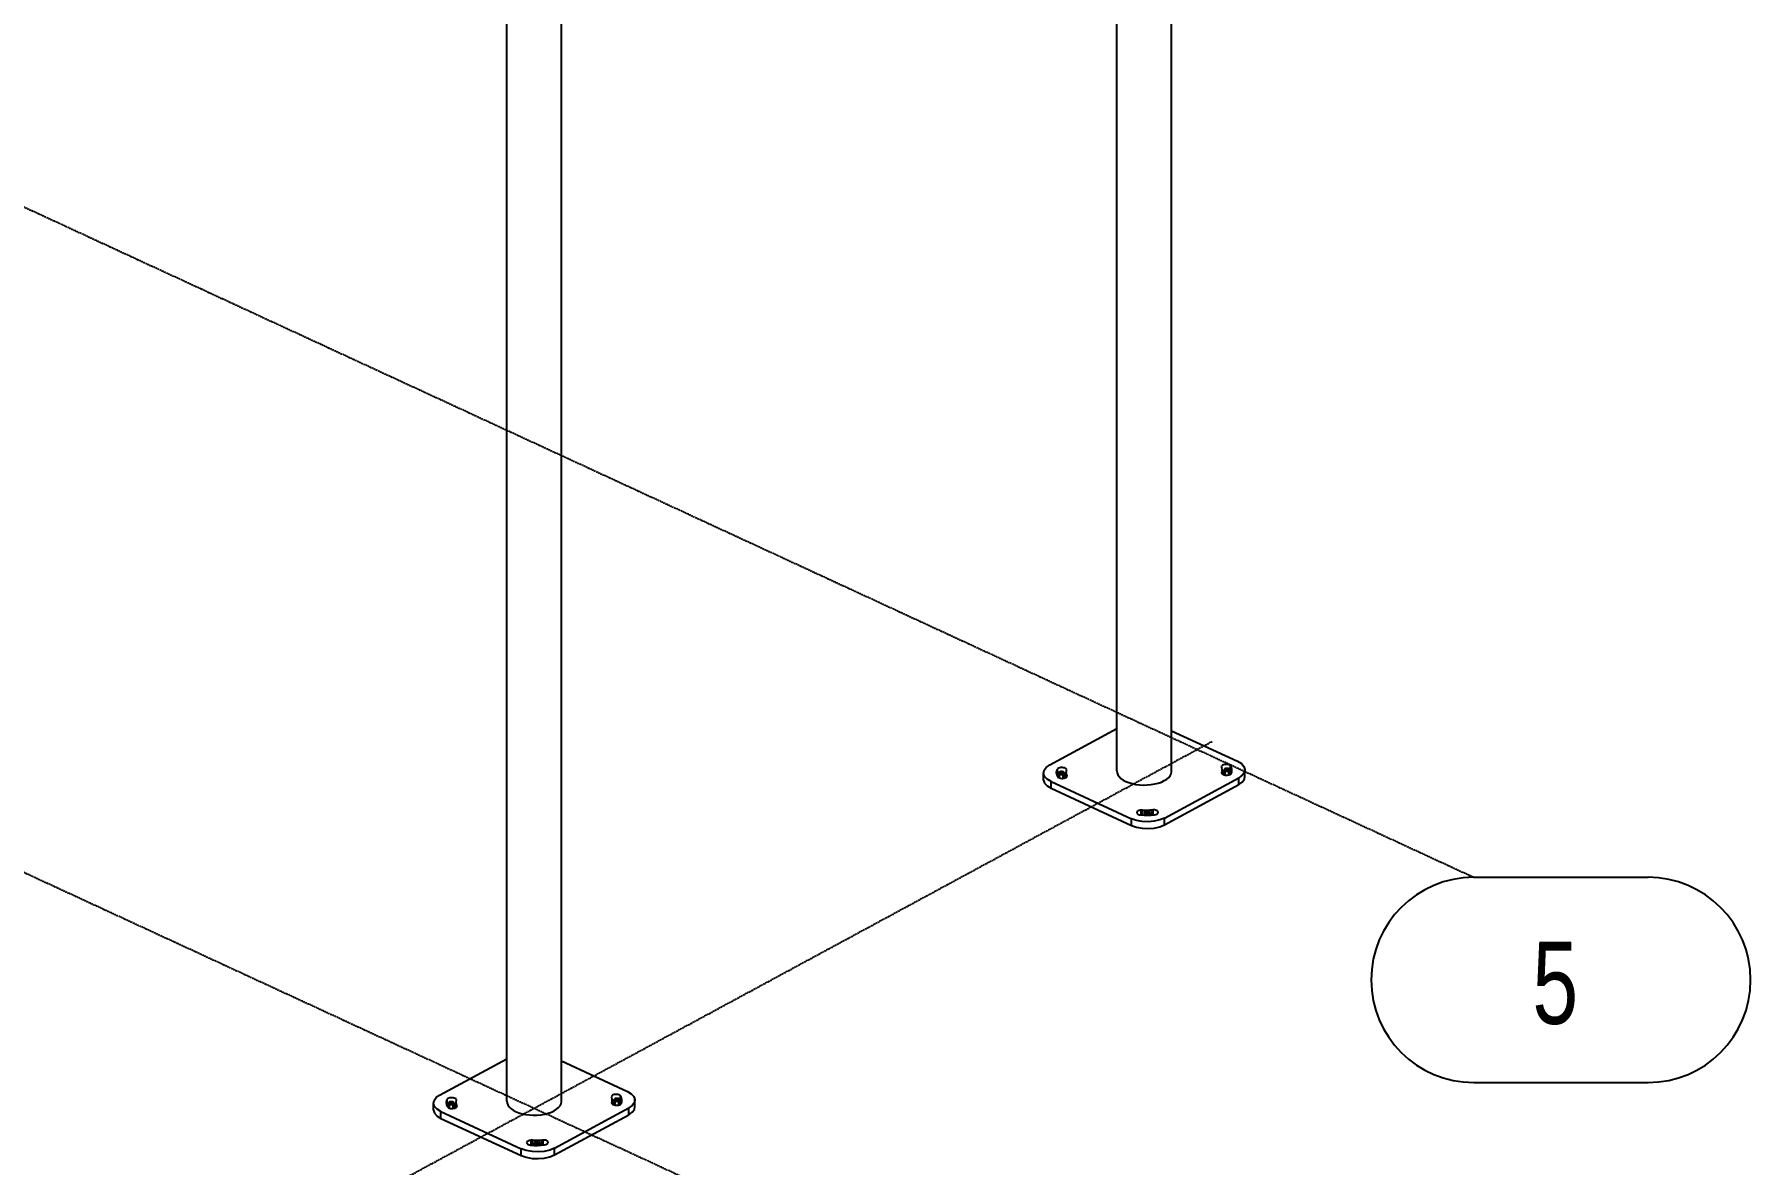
# Model space of a CAD drawing. Header units: millimetres. Extents: x 374 to 117179, y 600 to 17652.
# Drawn here: x 15009 to 19402, y 5561 to 8453 of the extents above; entities that cross this region are included whole.
import ezdxf

# ---------------------------------------------------------------- set-up
doc = ezdxf.new("R2010")
doc.units = ezdxf.units.MM
doc.linetypes.add('DXK_LINE_DOT3', pattern=[5.9187, 2.979, -0.9799, 0.9799, -0.9799])
doc.styles.add('romsim', font='', dxfattribs={"height": 0.2})
doc.styles.get('romsim').set_extended_font_data('romsim')

# ---------------------------------------------------------------- blocks, each defined once
blk = doc.blocks.new('Part-502061-13753 - 2165')
at = {"color": 7, "linetype": 'Continuous'}
for p, q in [((16046.8, 5739.6), (16218.9, 5832.6)), ((16358.5, 5827), (16527.3, 5749)), ((16030.9, 5718), (16032.4, 5725.8)), ((16033.6, 5710.3), (16030.9, 5718)), ((16030.9, 5700.7), (16030.9, 5718)), ((16032.4, 5725.8), (16037.8, 5733.2)), ((16040.1, 5703.2), (16033.6, 5710.3)), ((16037.8, 5733.2), (16046.8, 5739.6)), ((16064.4, 5723.2), (16064.3, 5718.7)), ((16064.3, 5718.7), (16065.1, 5714.2)), ((16065.5, 5727.6), (16064.4, 5723.2)), ((16064.4, 5718), (16064.4, 5723.2)), ((16065.1, 5714.2), (16066.9, 5709.8)), ((16066.4, 5729.1), (16065.5, 5727.6)), ((16065.5, 5713.2), (16065.5, 5727.6)), ((16066.2, 5711.5), (16066.4, 5711.7)), ((16067.9, 5730.4), (16066.4, 5729.1)), ((16066.4, 5711.7), (16066.4, 5729.1)), ((16066.4, 5711.7), (16067.9, 5713)), ((16070.1, 5731.4), (16067.9, 5730.4)), ((16067.9, 5713), (16070.1, 5714.1)), ((16072.6, 5732.2), (16070.1, 5731.4)), ((16070.1, 5714.1), (16072.6, 5714.9)), ((16075.5, 5732.7), (16072.6, 5732.2)), ((16072.6, 5714.9), (16075.5, 5715.3)), ((16078.5, 5732.8), (16075.5, 5732.7)), ((16075.5, 5715.3), (16078.5, 5715.4)), ((16081.5, 5732.5), (16078.5, 5732.8)), ((16078.5, 5715.4), (16081.5, 5715.2)), ((16084.2, 5731.9), (16081.5, 5732.5)), ((16081.5, 5715.2), (16084.2, 5714.6)), ((16086.6, 5731), (16084.2, 5731.9)), ((16084.2, 5714.6), (16086.6, 5713.6)), ((16088.5, 5729.8), (16086.6, 5731)), ((16086.6, 5713.6), (16088.5, 5712.5)), ((16089.7, 5728.4), (16088.5, 5729.8)), ((16088.5, 5712.5), (16089.2, 5711.6)), ((16089.2, 5719.2), (16089.3, 5722.3)), ((16089.8, 5716), (16089.2, 5719.2)), ((16089.2, 5707.9), (16089.2, 5719.2)), ((16089.3, 5722.3), (16090.1, 5725.4)), ((16090.3, 5726.9), (16089.7, 5728.4)), ((16089.8, 5708.3), (16089.8, 5716)), ((16091.1, 5713), (16089.8, 5716)), ((16090.1, 5725.4), (16090.3, 5726.9)), ((16091.1, 5709.9), (16091.1, 5713)), ((16091.5, 5711.5), (16091.1, 5713)), ((16091.2, 5710), (16091.5, 5711.5)), ((16486.3, 5736.2), (16485.9, 5734.7)), ((16485.9, 5734.7), (16486.3, 5733.2)), ((16487.3, 5737.6), (16486.3, 5736.2)), ((16486.3, 5733.2), (16487.6, 5730.1)), ((16487.3, 5720.8), (16487.1, 5719.3)), ((16487.1, 5719.3), (16487.7, 5717.8)), ((16489, 5738.9), (16487.3, 5737.6)), ((16488.1, 5723.9), (16487.3, 5720.8)), ((16487.3, 5718.8), (16487.3, 5720.8)), ((16487.6, 5730.1), (16488.2, 5727)), ((16487.7, 5717.8), (16488.9, 5716.4)), ((16488.2, 5727), (16488.1, 5723.9)), ((16488.1, 5717.3), (16488.1, 5723.9)), ((16488.2, 5717.2), (16488.2, 5727)), ((16488.2, 5721), (16489, 5721.5)), ((16488.9, 5716.4), (16490.8, 5715.2)), ((16491.2, 5739.9), (16489, 5738.9)), ((16489, 5721.5), (16491.2, 5722.6)), ((16490.8, 5715.2), (16493.2, 5714.3)), ((16493.8, 5740.6), (16491.2, 5739.9)), ((16491.2, 5722.6), (16493.8, 5723.3)), ((16493.2, 5714.3), (16496, 5713.7)), ((16496.8, 5741), (16493.8, 5740.6)), ((16493.8, 5723.3), (16496.8, 5723.7)), ((16496, 5713.7), (16498.9, 5713.4)), ((16499.8, 5741), (16496.8, 5741)), ((16496.8, 5723.7), (16499.8, 5723.7)), ((16498.9, 5713.4), (16501.9, 5713.5)), ((16502.7, 5740.7), (16499.8, 5741)), ((16499.8, 5723.7), (16502.7, 5723.3)), ((16501.9, 5713.5), (16504.8, 5714)), ((16505.4, 5740), (16502.7, 5740.7)), ((16502.7, 5723.3), (16505.4, 5722.7)), ((16504.8, 5714), (16507.4, 5714.8)), ((16507.7, 5739), (16505.4, 5740)), ((16505.4, 5722.7), (16507.7, 5721.7)), ((16507.4, 5714.8), (16509.5, 5715.8)), ((16509.4, 5737.8), (16507.7, 5739)), ((16507.7, 5721.7), (16509.4, 5720.4)), ((16509.4, 5720.4), (16509.4, 5737.8)), ((16510.5, 5736.4), (16509.4, 5737.8)), ((16509.4, 5720.4), (16510.5, 5719)), ((16509.5, 5715.8), (16511.1, 5717.1)), ((16510.5, 5719), (16510.5, 5736.4)), ((16512.3, 5732), (16510.5, 5736.4)), ((16510.5, 5719), (16511.2, 5717.4)), ((16511.1, 5717.1), (16511.9, 5718.6)), ((16511.9, 5718.6), (16513, 5723)), ((16513.2, 5727.5), (16512.3, 5732)), ((16512.3, 5720.2), (16512.3, 5732)), ((16513, 5723), (16513.2, 5727.5)), ((16527.3, 5749), (16537.3, 5743)), ((16539.7, 5713), (16530.6, 5706.6)), ((16537.3, 5743), (16543.9, 5735.9)), ((16545.1, 5720.4), (16539.7, 5713)), ((16543.9, 5735.9), (16546.5, 5728.2)), ((16546.5, 5728.2), (16545.1, 5720.4)), ((16545.1, 5703), (16546.5, 5710.8)), ((16546.5, 5710.8), (16546.5, 5728.2)), ((16030.9, 5700.7), (16033.6, 5693)), ((16033.6, 5693), (16040.1, 5685.9)), ((16050.2, 5697.2), (16040.1, 5703.2)), ((16040.1, 5685.9), (16050.2, 5679.9)), ((16050.2, 5679.9), (16050.2, 5697.2)), ((16050.2, 5697.2), (16255.8, 5602.1)), ((16050.2, 5679.9), (16255.8, 5584.8)), ((16066.9, 5709.8), (16068, 5708.4)), ((16068, 5708.4), (16069.8, 5707.2)), ((16069.8, 5707.2), (16072, 5706.2)), ((16072, 5706.2), (16074.7, 5705.5)), ((16074.7, 5705.5), (16077.7, 5705.2)), ((16077.7, 5705.2), (16080.7, 5705.2)), ((16080.7, 5705.2), (16083.6, 5705.6)), ((16083.6, 5705.6), (16086.3, 5706.3)), ((16086.3, 5706.3), (16088.5, 5707.3)), ((16088.5, 5707.3), (16090.2, 5708.6)), ((16090.2, 5708.6), (16091.2, 5710)), ((16340.6, 5603.8), (16530.6, 5706.6)), ((16340.6, 5586.5), (16530.6, 5689.3)), ((16530.6, 5689.3), (16530.6, 5706.6)), ((16530.6, 5689.3), (16539.7, 5695.7)), ((16539.7, 5695.7), (16545.1, 5703)), ((16275.3, 5623), (16273, 5622)), ((16278.1, 5623.6), (16275.3, 5623)), ((16281.1, 5623.9), (16278.1, 5623.6)), ((16281.1, 5611.4), (16281.1, 5623.9)), ((16284.1, 5623.8), (16281.1, 5623.9)), ((16284.1, 5611.2), (16284.1, 5623.8)), ((16290.3, 5623.4), (16284.1, 5623.8)), ((16296.6, 5623.3), (16290.3, 5623.4)), ((16290.3, 5610.9), (16290.3, 5623.4)), ((16302.8, 5623.6), (16296.6, 5623.3)), ((16308.9, 5624.3), (16302.8, 5623.6)), ((16302.8, 5611.1), (16302.8, 5623.6)), ((16311.9, 5624.5), (16308.9, 5624.3)), ((16308.9, 5611.5), (16308.9, 5624.3)), ((16314.9, 5624.3), (16311.9, 5624.5)), ((16311.9, 5611.8), (16311.9, 5624.5)), ((16317.8, 5623.8), (16314.9, 5624.3)), ((16320.3, 5623), (16317.8, 5623.8)), ((16322.3, 5621.9), (16320.3, 5623)), ((16268.6, 5597.6), (16255.8, 5602.1)), ((16255.8, 5584.8), (16255.8, 5602.1)), ((16255.8, 5584.8), (16268.6, 5580.3)), ((16283.3, 5594.9), (16268.6, 5597.6)), ((16268.6, 5580.3), (16283.3, 5577.6)), ((16269.9, 5619.5), (16269.4, 5618)), ((16269.4, 5618), (16269.6, 5616.5)), ((16269.6, 5616.5), (16270.5, 5615)), ((16271.1, 5620.8), (16269.9, 5619.5)), ((16270.5, 5615), (16272, 5613.8)), ((16273, 5622), (16271.1, 5620.8)), ((16272, 5613.8), (16274.2, 5612.7)), ((16274.2, 5612.7), (16276.8, 5611.9)), ((16276.8, 5611.9), (16279.7, 5611.5)), ((16279.7, 5611.5), (16288.6, 5610.9)), ((16298.8, 5594.2), (16283.3, 5594.9)), ((16288.6, 5610.9), (16297.5, 5610.9)), ((16297.5, 5610.9), (16306.5, 5611.3)), ((16314.3, 5595.5), (16298.8, 5594.2)), ((16306.5, 5611.3), (16315.3, 5612.2)), ((16328.5, 5598.8), (16314.3, 5595.5)), ((16314.3, 5578.2), (16328.5, 5581.5)), ((16315.3, 5612.2), (16318.1, 5612.7)), ((16318.1, 5612.7), (16320.5, 5613.6)), ((16320.5, 5613.6), (16322.5, 5614.7)), ((16323.7, 5620.5), (16322.3, 5621.9)), ((16322.5, 5614.7), (16323.9, 5616.1)), ((16324.5, 5619.1), (16323.7, 5620.5)), ((16323.9, 5616.1), (16324.6, 5617.6)), ((16324.6, 5617.6), (16324.5, 5619.1)), ((16340.6, 5603.8), (16328.5, 5598.8)), ((16328.5, 5581.5), (16340.6, 5586.5)), ((16340.6, 5586.5), (16340.6, 5603.8)), ((16283.3, 5577.6), (16298.8, 5576.9)), ((16298.8, 5576.9), (16314.3, 5578.2))]:
    blk.add_line(p, q, dxfattribs=at)
blk = doc.blocks.new('Part-502061-2277 - 2165')
at = {"color": 7, "linetype": 'Continuous'}
for p, q in [((17919.8, 6566.4), (17919.8, 10788.5)), ((17780.1, 6568.7), (17780.1, 10712.9)), ((17780.1, 6568.7), (17780.5, 6563.7)), ((17780.5, 6563.7), (17782.3, 6558.8)), ((17782.3, 6558.8), (17785.5, 6554.1)), ((17785.5, 6554.1), (17790, 6549.6)), ((17790, 6549.6), (17795.7, 6545.5)), ((17795.7, 6545.5), (17802.5, 6541.9)), ((17901.3, 6543.9), (17907.5, 6547.7)), ((17907.5, 6547.7), (17912.5, 6552)), ((17912.5, 6552), (17916.3, 6556.6)), ((17916.3, 6556.6), (17918.7, 6561.5)), ((17918.7, 6561.5), (17919.8, 6566.4)), ((17802.5, 6541.9), (17810.3, 6538.8)), ((17810.3, 6538.8), (17818.9, 6536.3)), ((17818.9, 6536.3), (17828.1, 6534.4)), ((17828.1, 6534.4), (17837.8, 6533.2)), ((17837.8, 6533.2), (17847.7, 6532.7)), ((17847.7, 6532.7), (17857.7, 6532.8)), ((17857.7, 6532.8), (17867.5, 6533.8)), ((17867.5, 6533.8), (17876.9, 6535.3)), ((17876.9, 6535.3), (17885.8, 6537.6)), ((17885.8, 6537.6), (17894, 6540.4)), ((17894, 6540.4), (17901.3, 6543.9))]:
    blk.add_line(p, q, dxfattribs=at)
blk = doc.blocks.new('Part-502061-2282 - 2165')
at = {"color": 7, "linetype": 'Continuous'}
for p, q in [((17608.1, 6584), (17780.1, 6677.1)), ((17919.8, 6671.5), (18088.5, 6593.5)), ((18088.5, 6593.5), (18098.5, 6587.5)), ((17592.2, 6562.5), (17593.6, 6570.3)), ((17594.8, 6554.8), (17592.2, 6562.5)), ((17592.2, 6545.2), (17592.2, 6562.5)), ((17592.2, 6545.2), (17594.8, 6537.5)), ((17593.6, 6570.3), (17599, 6577.6)), ((17601.4, 6547.7), (17594.8, 6554.8)), ((17599, 6577.6), (17608.1, 6584)), ((17611.4, 6541.6), (17601.4, 6547.7)), ((17625.6, 6567.6), (17625.5, 6563.1)), ((17625.5, 6563.1), (17626.3, 6558.7)), ((17626.7, 6572.1), (17625.6, 6567.6)), ((17625.6, 6562.4), (17625.6, 6567.6)), ((17626.3, 6558.7), (17628.1, 6554.3)), ((17627.6, 6573.5), (17626.7, 6572.1)), ((17626.7, 6557.7), (17626.7, 6572.1)), ((17627.5, 6555.9), (17627.6, 6556.2)), ((17629.2, 6574.8), (17627.6, 6573.5)), ((17627.6, 6556.2), (17627.6, 6573.5)), ((17627.6, 6556.2), (17629.2, 6557.5)), ((17628.1, 6554.3), (17629.2, 6552.9)), ((17631.3, 6575.9), (17629.2, 6574.8)), ((17629.2, 6557.5), (17631.3, 6558.6)), ((17629.2, 6552.9), (17631, 6551.7)), ((17631, 6551.7), (17633.3, 6550.7)), ((17633.9, 6576.7), (17631.3, 6575.9)), ((17631.3, 6558.6), (17633.9, 6559.4)), ((17633.3, 6550.7), (17636, 6550)), ((17636.7, 6577.1), (17633.9, 6576.7)), ((17633.9, 6559.4), (17636.7, 6559.8)), ((17636, 6550), (17638.9, 6549.6)), ((17639.8, 6577.2), (17636.7, 6577.1)), ((17636.7, 6559.8), (17639.8, 6559.9)), ((17638.9, 6549.6), (17641.9, 6549.7)), ((17642.7, 6577), (17639.8, 6577.2)), ((17639.8, 6559.9), (17642.7, 6559.7)), ((17641.9, 6549.7), (17644.8, 6550)), ((17645.5, 6576.4), (17642.7, 6577)), ((17642.7, 6559.7), (17645.5, 6559)), ((17644.8, 6550), (17647.5, 6550.8)), ((17647.9, 6575.4), (17645.5, 6576.4)), ((17645.5, 6559), (17647.9, 6558.1)), ((17647.5, 6550.8), (17649.7, 6551.8)), ((17649.7, 6574.2), (17647.9, 6575.4)), ((17647.9, 6558.1), (17649.7, 6556.9)), ((17651, 6572.9), (17649.7, 6574.2)), ((17649.7, 6556.9), (17650.5, 6556.1)), ((17649.7, 6551.8), (17651.4, 6553)), ((17650.5, 6563.6), (17650.6, 6566.8)), ((17651.1, 6560.5), (17650.5, 6563.6)), ((17650.5, 6552.4), (17650.5, 6563.6)), ((17650.6, 6566.8), (17651.4, 6569.9)), ((17651.5, 6571.4), (17651, 6572.9)), ((17651.1, 6552.8), (17651.1, 6560.5)), ((17652.3, 6557.4), (17651.1, 6560.5)), ((17651.4, 6569.9), (17651.5, 6571.4)), ((17651.4, 6553), (17652.4, 6554.5)), ((17652.3, 6554.3), (17652.3, 6557.4)), ((17652.7, 6556), (17652.3, 6557.4)), ((17652.4, 6554.5), (17652.7, 6556)), ((17901.8, 6448.3), (18091.9, 6551.1)), ((18047.5, 6580.7), (18047.2, 6579.2)), ((18047.2, 6579.2), (18047.6, 6577.7)), ((18048.5, 6582.1), (18047.5, 6580.7)), ((18047.6, 6577.7), (18048.9, 6574.6)), ((18048.6, 6565.2), (18048.4, 6563.7)), ((18048.4, 6563.7), (18048.9, 6562.2)), ((18050.2, 6583.3), (18048.5, 6582.1)), ((18049.3, 6568.3), (18048.6, 6565.2)), ((18048.6, 6563.3), (18048.6, 6565.2)), ((18048.9, 6574.6), (18049.4, 6571.5)), ((18048.9, 6562.2), (18050.2, 6560.9)), ((18049.4, 6571.5), (18049.3, 6568.3)), ((18049.3, 6561.8), (18049.3, 6568.3)), ((18049.4, 6561.7), (18049.4, 6571.5)), ((18049.4, 6565.4), (18050.2, 6566)), ((18052.4, 6584.4), (18050.2, 6583.3)), ((18050.2, 6566), (18052.4, 6567)), ((18050.2, 6560.9), (18052.1, 6559.7)), ((18052.1, 6559.7), (18054.4, 6558.8)), ((18055.1, 6585.1), (18052.4, 6584.4)), ((18052.4, 6567), (18055.1, 6567.8)), ((18054.4, 6558.8), (18057.2, 6558.1)), ((18058, 6585.5), (18055.1, 6585.1)), ((18055.1, 6567.8), (18058, 6568.1)), ((18057.2, 6558.1), (18060.2, 6557.9)), ((18061, 6585.5), (18058, 6585.5)), ((18058, 6568.1), (18061, 6568.2)), ((18060.2, 6557.9), (18063.2, 6558)), ((18064, 6585.1), (18061, 6585.5)), ((18061, 6568.2), (18064, 6567.8)), ((18063.2, 6558), (18066.1, 6558.4)), ((18066.6, 6584.4), (18064, 6585.1)), ((18064, 6567.8), (18066.6, 6567.1)), ((18066.1, 6558.4), (18068.6, 6559.2)), ((18068.9, 6583.5), (18066.6, 6584.4)), ((18066.6, 6567.1), (18068.9, 6566.1)), ((18068.6, 6559.2), (18070.8, 6560.3)), ((18070.7, 6582.2), (18068.9, 6583.5)), ((18068.9, 6566.1), (18070.7, 6564.9)), ((18070.7, 6564.9), (18070.7, 6582.2)), ((18071.8, 6580.8), (18070.7, 6582.2)), ((18070.7, 6564.9), (18071.8, 6563.5)), ((18070.8, 6560.3), (18072.3, 6561.6)), ((18071.8, 6563.5), (18071.8, 6580.8)), ((18073.6, 6576.4), (18071.8, 6580.8)), ((18071.8, 6563.5), (18072.5, 6561.9)), ((18072.3, 6561.6), (18073.2, 6563)), ((18073.2, 6563), (18074.3, 6567.5)), ((18074.4, 6572), (18073.6, 6576.4)), ((18073.6, 6564.7), (18073.6, 6576.4)), ((18074.3, 6567.5), (18074.4, 6572)), ((18100.9, 6557.5), (18091.9, 6551.1)), ((18091.9, 6533.8), (18091.9, 6551.1)), ((18098.5, 6587.5), (18105.1, 6580.3)), ((18106.3, 6564.8), (18100.9, 6557.5)), ((18100.9, 6540.2), (18106.3, 6547.5)), ((18105.1, 6580.3), (18107.8, 6572.6)), ((18107.8, 6572.6), (18106.3, 6564.8)), ((18106.3, 6547.5), (18107.8, 6555.3)), ((18107.8, 6555.3), (18107.8, 6572.6)), ((17594.8, 6537.5), (17601.4, 6530.3)), ((17601.4, 6530.3), (17611.4, 6524.3)), ((17611.4, 6524.3), (17611.4, 6541.6)), ((17611.4, 6541.6), (17817, 6446.6)), ((17611.4, 6524.3), (17817, 6429.3)), ((17901.8, 6431), (18091.9, 6533.8)), ((18091.9, 6533.8), (18100.9, 6540.2)), ((17831.1, 6463.9), (17830.6, 6462.5)), ((17830.6, 6462.5), (17830.8, 6461)), ((17830.8, 6461), (17831.7, 6459.5)), ((17832.4, 6465.3), (17831.1, 6463.9)), ((17831.7, 6459.5), (17833.3, 6458.2)), ((17834.2, 6466.5), (17832.4, 6465.3)), ((17833.3, 6458.2), (17835.4, 6457.2)), ((17836.6, 6467.4), (17834.2, 6466.5)), ((17835.4, 6457.2), (17838, 6456.4)), ((17839.3, 6468.1), (17836.6, 6467.4)), ((17842.3, 6468.3), (17839.3, 6468.1)), ((17842.3, 6455.9), (17842.3, 6468.3)), ((17845.3, 6468.3), (17842.3, 6468.3)), ((17845.3, 6455.7), (17845.3, 6468.3)), ((17851.5, 6467.9), (17845.3, 6468.3)), ((17857.8, 6467.8), (17851.5, 6467.9)), ((17851.5, 6455.4), (17851.5, 6467.9)), ((17864, 6468.1), (17857.8, 6467.8)), ((17870.2, 6468.7), (17864, 6468.1)), ((17864, 6455.6), (17864, 6468.1)), ((17873.2, 6469), (17870.2, 6468.7)), ((17870.2, 6456), (17870.2, 6468.7)), ((17876.2, 6468.8), (17873.2, 6469)), ((17873.2, 6456.3), (17873.2, 6469)), ((17879, 6468.3), (17876.2, 6468.8)), ((17876.5, 6456.7), (17879.3, 6457.2)), ((17881.5, 6467.4), (17879, 6468.3)), ((17879.3, 6457.2), (17881.8, 6458.1)), ((17883.5, 6466.3), (17881.5, 6467.4)), ((17881.8, 6458.1), (17883.7, 6459.2)), ((17885, 6465), (17883.5, 6466.3)), ((17883.7, 6459.2), (17885.1, 6460.6)), ((17885.8, 6463.5), (17885, 6465)), ((17885.1, 6460.6), (17885.8, 6462)), ((17885.8, 6462), (17885.8, 6463.5)), ((17829.8, 6442.1), (17817, 6446.6)), ((17817, 6429.3), (17817, 6446.6)), ((17817, 6429.3), (17829.8, 6424.8)), ((17844.5, 6439.4), (17829.8, 6442.1)), ((17829.8, 6424.8), (17844.5, 6422.1)), ((17838, 6456.4), (17840.9, 6456)), ((17840.9, 6456), (17849.8, 6455.4)), ((17860.1, 6438.7), (17844.5, 6439.4)), ((17844.5, 6422.1), (17860.1, 6421.3)), ((17849.8, 6455.4), (17858.8, 6455.3)), ((17858.8, 6455.3), (17867.7, 6455.7)), ((17875.5, 6440), (17860.1, 6438.7)), ((17860.1, 6421.3), (17875.5, 6422.7)), ((17867.7, 6455.7), (17876.5, 6456.7)), ((17889.8, 6443.3), (17875.5, 6440)), ((17875.5, 6422.7), (17889.8, 6425.9)), ((17901.8, 6448.3), (17889.8, 6443.3)), ((17889.8, 6425.9), (17901.8, 6431)), ((17901.8, 6431), (17901.8, 6448.3))]:
    blk.add_line(p, q, dxfattribs=at)
blk = doc.blocks.new('Bolt-502061-2283 - 2165')
at = {"color": 7, "linetype": 'Continuous'}
for p, q in [((17631.4, 6564.9), (17630.8, 6563.8)), ((17630.8, 6551.8), (17630.8, 6563.8)), ((17632.7, 6565.9), (17631.4, 6564.9)), ((17634.5, 6566.6), (17632.7, 6565.9)), ((17633.1, 6563.9), (17634.3, 6565.1)), ((17633.2, 6562.7), (17633.1, 6563.9)), ((17633.1, 6550.7), (17633.1, 6563.9)), ((17634.6, 6561.6), (17633.2, 6562.7)), ((17634.3, 6565.1), (17636.5, 6565.8)), ((17636.6, 6567), (17634.5, 6566.6)), ((17636.9, 6561), (17634.6, 6561.6)), ((17636.5, 6565.8), (17639.1, 6565.8)), ((17638.8, 6567), (17636.6, 6567)), ((17639.5, 6561), (17636.9, 6561)), ((17641, 6566.7), (17638.8, 6567)), ((17639.1, 6565.8), (17641.4, 6565.2)), ((17641.7, 6561.7), (17639.5, 6561)), ((17642.9, 6566.1), (17641, 6566.7)), ((17641.4, 6565.2), (17642.8, 6564.1)), ((17642.9, 6562.8), (17641.7, 6561.7)), ((17642.8, 6564.1), (17642.9, 6562.8)), ((17644.3, 6565.2), (17642.9, 6566.1)), ((17642.9, 6549.8), (17642.9, 6562.8)), ((17645.1, 6564.1), (17644.3, 6565.2)), ((17645.2, 6563), (17645.1, 6564.1)), ((17645.2, 6550.1), (17645.2, 6563)), ((18055.3, 6573.2), (18054.7, 6572.1)), ((18054.7, 6558.7), (18054.7, 6572.1)), ((18056.6, 6574.2), (18055.3, 6573.2)), ((18058.4, 6574.9), (18056.6, 6574.2)), ((18057.1, 6572.3), (18058.3, 6573.4)), ((18057.2, 6571), (18057.1, 6572.3)), ((18057.1, 6558.2), (18057.1, 6572.3)), ((18058.5, 6569.9), (18057.2, 6571)), ((18058.3, 6573.4), (18060.4, 6574.1)), ((18060.5, 6575.3), (18058.4, 6574.9)), ((18060.8, 6569.3), (18058.5, 6569.9)), ((18060.4, 6574.1), (18063, 6574.2)), ((18062.8, 6575.3), (18060.5, 6575.3)), ((18063.4, 6569.3), (18060.8, 6569.3)), ((18065, 6575), (18062.8, 6575.3)), ((18063, 6574.2), (18065.3, 6573.6)), ((18065.6, 6570), (18063.4, 6569.3)), ((18066.9, 6574.4), (18065, 6575)), ((18065.3, 6573.6), (18066.7, 6572.5)), ((18066.8, 6571.2), (18065.6, 6570)), ((18066.7, 6572.5), (18066.8, 6571.2)), ((18066.8, 6558.7), (18066.8, 6571.2)), ((18068.3, 6573.5), (18066.9, 6574.4)), ((18069, 6572.4), (18068.3, 6573.5)), ((18069.1, 6571.3), (18069, 6572.4)), ((18069.1, 6571.3), (18069.1, 6559.5)), ((17851.7, 6463.1), (17851.1, 6462)), ((17851.1, 6455.4), (17851.1, 6462)), ((17853, 6464), (17851.7, 6463.1)), ((17854.7, 6464.7), (17853, 6464)), ((17853.4, 6462.1), (17854.6, 6463.3)), ((17853.5, 6460.8), (17853.4, 6462.1)), ((17853.4, 6455.4), (17853.4, 6462.1)), ((17854.9, 6459.7), (17853.5, 6460.8)), ((17854.6, 6463.3), (17856.8, 6464)), ((17856.9, 6465.1), (17854.7, 6464.7)), ((17857.2, 6459.1), (17854.9, 6459.7)), ((17856.8, 6464), (17859.4, 6464)), ((17859.1, 6465.2), (17856.9, 6465.1)), ((17859.8, 6459.2), (17857.2, 6459.1)), ((17861.3, 6464.9), (17859.1, 6465.2)), ((17859.4, 6464), (17861.7, 6463.4)), ((17862, 6459.9), (17859.8, 6459.2)), ((17863.2, 6464.2), (17861.3, 6464.9)), ((17861.7, 6463.4), (17863.1, 6462.3)), ((17863.2, 6461), (17862, 6459.9)), ((17863.1, 6462.3), (17863.2, 6461)), ((17864.6, 6463.3), (17863.2, 6464.2)), ((17863.2, 6455.5), (17863.2, 6461)), ((17865.4, 6462.3), (17864.6, 6463.3)), ((17865.5, 6461.1), (17865.4, 6462.3)), ((17865.5, 6455.6), (17865.5, 6461.1))]:
    blk.add_line(p, q, dxfattribs=at)
blk = doc.blocks.new('GridLine-502061-2287 - 2165')
at = {"color": 246, "linetype": 'DXK_LINE_DOT3'}
blk.add_line((10176.6, 2399.7), (18024, 6644.4), dxfattribs=at)
blk = doc.blocks.new('GridLine-502061-2292 - 2165')
at = {"color": 246, "linetype": 'DXK_LINE_DOT3'}
blk.add_line((6929.2, 10031.7), (17419.5, 5183.1), dxfattribs=at)
blk = doc.blocks.new('GridLine-502061-2293 - 2165')
at = {"color": 246, "linetype": 'DXK_LINE_DOT3'}
blk.add_line((8626.2, 10949.6), (18693.3, 6296.6), dxfattribs=at)
at = {"color": 246, "linetype": 'Continuous'}
for p, q in [((18693.3, 6296.6), (19139.4, 6296.6)), ((18693.3, 5771.6), (19139.4, 5771.6))]:
    blk.add_line(p, q, dxfattribs=at)
for centre, start, end in [((18693.3, 6034.1), 90, 270), ((19139.4, 6034.1), 270, 90)]:
    blk.add_arc(centre, 262.5, start, end, dxfattribs=at)
at = {"color": 136, "linetype": 'Continuous', "style": 'romsim', "width": 0.75}
blk.add_text('5', height=210, dxfattribs=at).set_placement((18843.3, 5921.6))
blk = doc.blocks.new('Part-502061-13751 - 2165')
at = {"color": 7, "linetype": 'Continuous'}
for p, q in [((16358.5, 5722), (16358.5, 9944)), ((16218.9, 5724.2), (16218.9, 9868.5)), ((16218.9, 5724.2), (16219.3, 5719.2)), ((16219.3, 5719.2), (16221.1, 5714.3)), ((16221.1, 5714.3), (16224.3, 5709.6)), ((16351.3, 5707.6), (16355.1, 5712.2)), ((16355.1, 5712.2), (16357.5, 5717)), ((16357.5, 5717), (16358.5, 5722)), ((16224.3, 5709.6), (16228.8, 5705.2)), ((16228.8, 5705.2), (16234.5, 5701.1)), ((16234.5, 5701.1), (16241.3, 5697.4)), ((16241.3, 5697.4), (16249.1, 5694.3)), ((16249.1, 5694.3), (16257.7, 5691.8)), ((16257.7, 5691.8), (16266.9, 5689.9)), ((16266.9, 5689.9), (16276.6, 5688.7)), ((16276.6, 5688.7), (16286.5, 5688.2)), ((16286.5, 5688.2), (16296.4, 5688.4)), ((16296.4, 5688.4), (16306.2, 5689.3)), ((16306.2, 5689.3), (16315.7, 5690.9)), ((16315.7, 5690.9), (16324.6, 5693.1)), ((16324.6, 5693.1), (16332.7, 5696)), ((16332.7, 5696), (16340, 5699.4)), ((16340, 5699.4), (16346.2, 5703.3)), ((16346.2, 5703.3), (16351.3, 5707.6))]:
    blk.add_line(p, q, dxfattribs=at)
blk = doc.blocks.new('Bolt-502061-13754 - 2165')
at = {"color": 7, "linetype": 'Continuous'}
for p, q in [((16070.2, 5720.4), (16069.6, 5719.4)), ((16069.6, 5707.3), (16069.6, 5719.4)), ((16071.4, 5721.4), (16070.2, 5720.4)), ((16073.2, 5722.1), (16071.4, 5721.4)), ((16071.9, 5719.5), (16073.1, 5720.6)), ((16072, 5718.2), (16071.9, 5719.5)), ((16071.9, 5706.3), (16071.9, 5719.5)), ((16073.4, 5717.1), (16072, 5718.2)), ((16073.1, 5720.6), (16075.3, 5721.3)), ((16075.3, 5722.5), (16073.2, 5722.1)), ((16075.6, 5716.5), (16073.4, 5717.1)), ((16077.6, 5722.5), (16075.3, 5722.5)), ((16075.3, 5721.3), (16077.9, 5721.4)), ((16078.2, 5716.5), (16075.6, 5716.5)), ((16079.8, 5722.2), (16077.6, 5722.5)), ((16077.9, 5721.4), (16080.1, 5720.8)), ((16080.4, 5717.2), (16078.2, 5716.5)), ((16081.7, 5721.6), (16079.8, 5722.2)), ((16080.1, 5720.8), (16081.5, 5719.7)), ((16081.6, 5718.4), (16080.4, 5717.2)), ((16081.5, 5719.7), (16081.6, 5718.4)), ((16081.6, 5705.3), (16081.6, 5718.4)), ((16083.1, 5720.7), (16081.7, 5721.6)), ((16083.9, 5719.6), (16083.1, 5720.7)), ((16084, 5718.5), (16083.9, 5719.6)), ((16084, 5705.7), (16084, 5718.5)), ((16494.1, 5728.8), (16493.5, 5727.7)), ((16493.5, 5714.2), (16493.5, 5727.7)), ((16495.4, 5729.7), (16494.1, 5728.8)), ((16497.1, 5730.4), (16495.4, 5729.7)), ((16495.8, 5727.8), (16497, 5728.9)), ((16495.9, 5726.5), (16495.8, 5727.8)), ((16495.8, 5713.7), (16495.8, 5727.8)), ((16497.3, 5725.4), (16495.9, 5726.5)), ((16497, 5728.9), (16499.2, 5729.6)), ((16499.3, 5730.8), (16497.1, 5730.4)), ((16499.6, 5724.8), (16497.3, 5725.4)), ((16499.2, 5729.6), (16501.8, 5729.7)), ((16501.5, 5730.9), (16499.3, 5730.8)), ((16502.2, 5724.9), (16499.6, 5724.8)), ((16503.7, 5730.5), (16501.5, 5730.9)), ((16501.8, 5729.7), (16504.1, 5729.1)), ((16504.4, 5725.6), (16502.2, 5724.9)), ((16505.6, 5729.9), (16503.7, 5730.5)), ((16504.1, 5729.1), (16505.5, 5728)), ((16505.6, 5726.7), (16504.4, 5725.6)), ((16505.5, 5728), (16505.6, 5726.7)), ((16507, 5729), (16505.6, 5729.9)), ((16505.6, 5714.2), (16505.6, 5726.7)), ((16507.8, 5728), (16507, 5729)), ((16507.9, 5726.8), (16507.8, 5728)), ((16507.9, 5726.8), (16507.9, 5715)), ((16290.5, 5618.6), (16289.8, 5617.5)), ((16289.8, 5610.9), (16289.8, 5617.5)), ((16291.7, 5619.6), (16290.5, 5618.6)), ((16293.5, 5620.3), (16291.7, 5619.6)), ((16292.2, 5617.7), (16293.4, 5618.8)), ((16292.3, 5616.4), (16292.2, 5617.7)), ((16292.2, 5610.9), (16292.2, 5617.7)), ((16293.7, 5615.3), (16292.3, 5616.4)), ((16293.4, 5618.8), (16295.6, 5619.5)), ((16295.6, 5620.7), (16293.5, 5620.3)), ((16295.9, 5614.7), (16293.7, 5615.3)), ((16297.9, 5620.7), (16295.6, 5620.7)), ((16295.6, 5619.5), (16298.2, 5619.5)), ((16298.5, 5614.7), (16295.9, 5614.7)), ((16300.1, 5620.4), (16297.9, 5620.7)), ((16298.2, 5619.5), (16300.4, 5618.9)), ((16300.7, 5615.4), (16298.5, 5614.7)), ((16302, 5619.8), (16300.1, 5620.4)), ((16300.4, 5618.9), (16301.8, 5617.8)), ((16301.9, 5616.6), (16300.7, 5615.4)), ((16301.8, 5617.8), (16301.9, 5616.6)), ((16301.9, 5611.1), (16301.9, 5616.6)), ((16303.4, 5618.9), (16302, 5619.8)), ((16304.2, 5617.8), (16303.4, 5618.9)), ((16304.2, 5616.7), (16304.2, 5617.8)), ((16304.2, 5611.2), (16304.2, 5616.7))]:
    blk.add_line(p, q, dxfattribs=at)

msp = doc.modelspace()

# ---------------------------------------------------------------- block references
for name in ['GridLine-502061-2293 - 2165', 'Part-502061-2277 - 2165', 'GridLine-502061-2292 - 2165', 'Part-502061-13751 - 2165', 'Part-502061-2282 - 2165', 'GridLine-502061-2287 - 2165', 'Bolt-502061-2283 - 2165', 'Part-502061-13753 - 2165', 'Bolt-502061-13754 - 2165']:
    msp.add_blockref(name, (0, 0))

doc.saveas('drawing.dxf')
